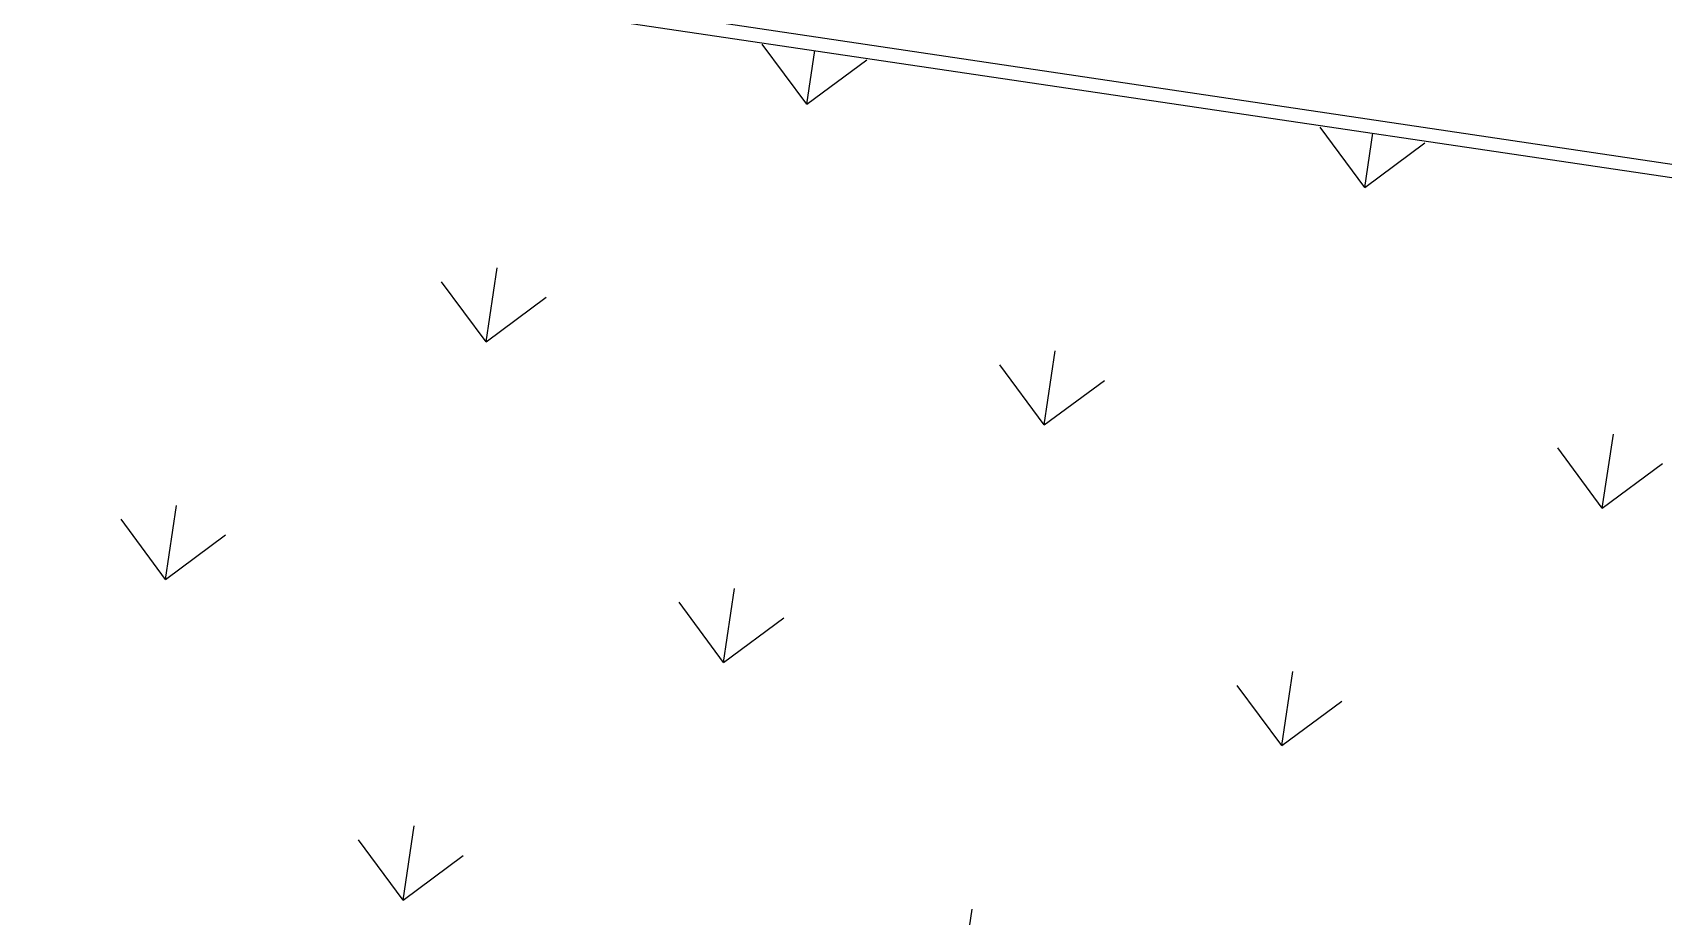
# Model space of a CAD drawing. Header units: millimetres. Extents: x 338 to 506, y 179 to 335.
# Drawn here: x 378.26 to 386.57, y 201.33 to 205.83 of the extents above; entities that cross this region are included whole.
import ezdxf

# ---------------------------------------------------------------- set-up
doc = ezdxf.new("R2010")
doc.units = ezdxf.units.MM
doc.layers.add('ANDEN', color=251, linetype='Continuous')
doc.layers.add('MUROS', color=32, linetype='Continuous')

# ---------------------------------------------------------------- blocks, each defined once
blk = doc.blocks.new('*X870')
at = {"color": 0}
for p, q in [((18.9995, 109.8048), (19.269, 110.0742)), ((18.9995, 109.8048), (19.269, 109.5354)), ((18.9995, 109.8048), (19.3805, 109.8048)), ((17.5627, 108.368), (17.8321, 108.6374)), ((20.4364, 108.368), (20.7058, 108.6374)), ((17.5627, 108.368), (17.8321, 108.0986)), ((17.5627, 108.368), (17.9437, 108.368)), ((20.4364, 108.368), (20.7058, 108.0986)), ((20.4364, 108.368), (20.8174, 108.368)), ((18.9995, 106.9312), (19.269, 107.2006)), ((21.8732, 106.9312), (22.1426, 107.2006)), ((18.9995, 106.9312), (19.269, 106.6618)), ((18.9995, 106.9312), (19.3805, 106.9312)), ((21.8732, 106.9312), (22.1426, 106.6618)), ((21.8732, 106.9312), (22.1496, 106.9312)), ((20.4364, 105.4943), (20.7058, 105.7637)), ((17.5627, 105.4943), (17.9437, 105.4943)), ((20.4364, 105.4943), (20.7058, 105.2249)), ((20.4364, 105.4943), (20.8174, 105.4943)), ((18.9995, 104.0575), (19.269, 104.3269)), ((21.8732, 104.0575), (22.1426, 104.3269)), ((18.9995, 104.0575), (19.269, 103.7881)), ((18.9995, 104.0575), (19.3805, 104.0575)), ((21.8732, 104.0575), (22.1426, 103.7881)), ((21.8732, 104.0575), (22.1518, 104.0575)), ((20.4364, 102.6206), (20.7058, 102.89)), ((20.4364, 102.6206), (20.7058, 102.3512)), ((20.4364, 102.6206), (20.8174, 102.6206))]:
    blk.add_line(p, q, dxfattribs=at)
blk = doc.blocks.new('A$C7152A42C')
at = {"layer": 'ANDEN'}
for points in [[(22.21838, 26.35441), (22.21838, 147.01361), (11.3464, 147.70398)], [(11.3464, 147.70398), (11.3526, 147.60417), (22.11859, 146.91995), (22.11859, 146.91995), (22.21715, 19.86576)], [(22.21838, 26.35441), (22.21838, 26.35441), (22.21838, 147.01361)]]:
    blk.add_lwpolyline(points, dxfattribs=at)
at = {"layer": 'ANDEN', "color": 85, "linetype": 'Continuous'}
blk.add_blockref('*X870', (0, 0), dxfattribs=at)

msp = doc.modelspace()

# ---------------------------------------------------------------- block references
at = {"layer": 'MUROS', "color": 32, "rotation": 81.53046525965426}
msp.add_blockref('A$C7152A42C', (484.7482, 168.0844), dxfattribs=at)

doc.saveas('drawing.dxf')
